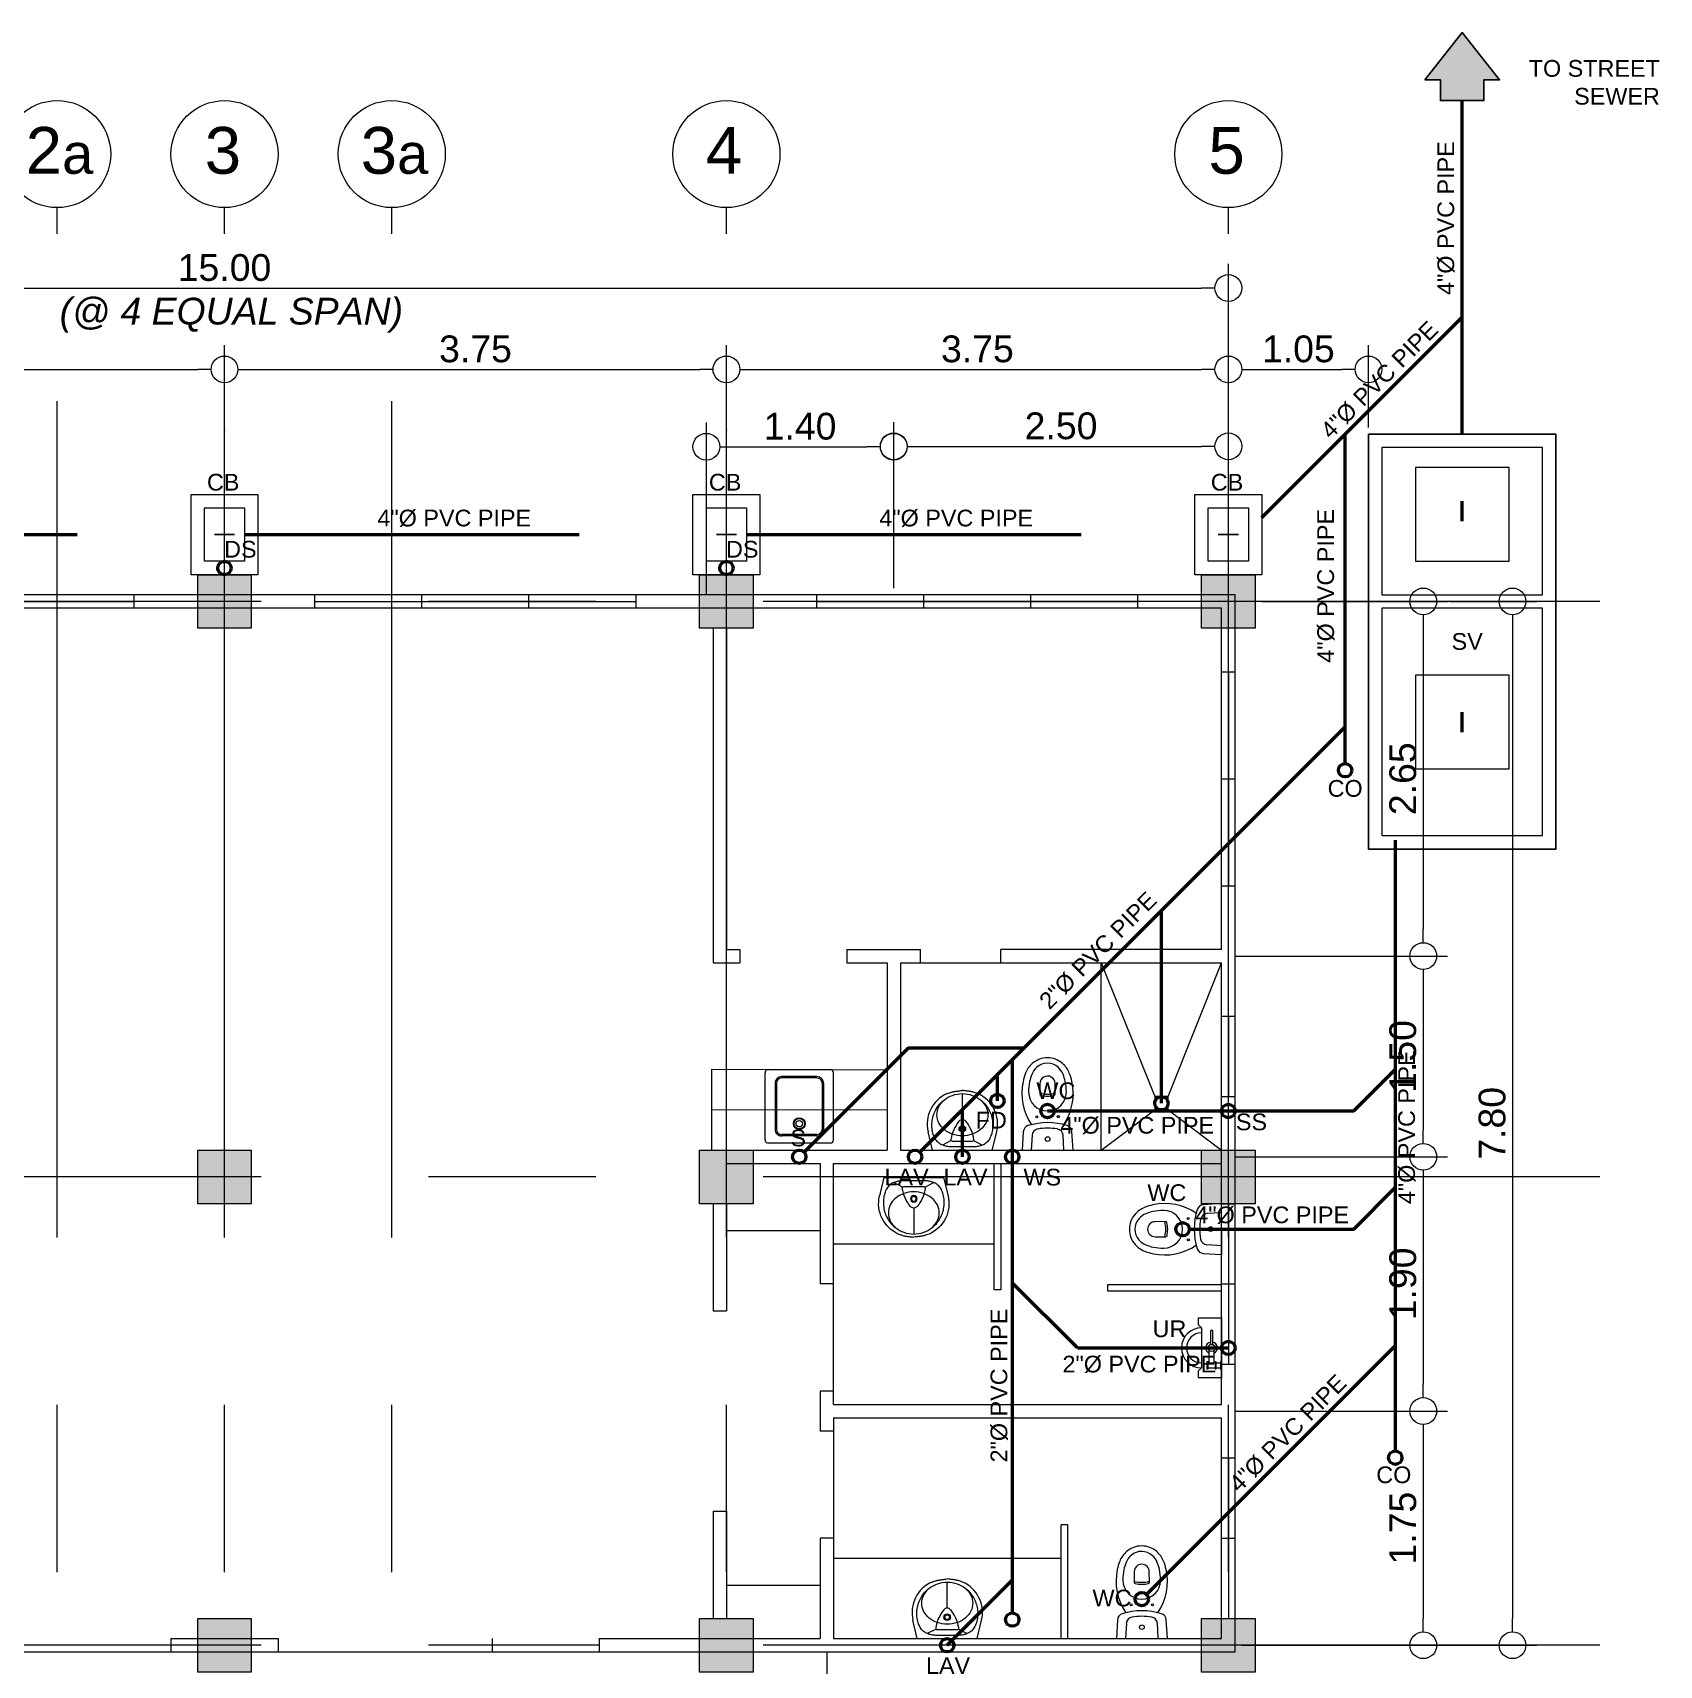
# Model space of a CAD drawing. Header units: metres. Extents: x -460 to 31334, y -1777 to 24987.
# Drawn here: x 217.61 to 229.77, y -920.36 to -908.16 of the extents above; entities that cross this region are included whole.
import ezdxf
from ezdxf.enums import TextEntityAlignment as Align

# ---------------------------------------------------------------- set-up
doc = ezdxf.new("R2010")
doc.units = ezdxf.units.M
doc.header["$MEASUREMENT"] = 0
doc.linetypes.add('CENTER', pattern=[2, 1.25, -0.25, 0.25, -0.25])
doc.linetypes.add('HIDDEN', pattern=[0.375, 0.25, -0.125])
doc.layers.get('Defpoints').update_dxf_attribs({"color": 2})
for name, color, linetype, lineweight in [('col', 7, 'Continuous', 25), ('DIM', 8, 'Continuous', 5), ('fix', 8, 'Continuous', 13)]:
    doc.layers.add(name, color=color, linetype=linetype, lineweight=lineweight)
for name, color, linetype, lineweight, true_color in [('DW', 7, 'Continuous', 9, 0xff0a0a), ('MODULE', 7, 'CENTER', 0, 0x24ff24), ('SEWERLIN', 7, 'Continuous', 50, 0xe77904)]:
    doc.layers.add(name, color=color, linetype=linetype, lineweight=lineweight, true_color=true_color)
doc.layers.add('wall', color=7, linetype='Continuous')
doc.styles.add('50', font='arial.ttf', dxfattribs={"height": 0.125})
doc.styles.add('ATTR', font='romans.shx', dxfattribs={"width": 0.8, "height": 1.2})
doc.styles.add('SAM', font='arial.ttf', dxfattribs={"height": 0.15})
doc.styles.get("Standard").update_dxf_attribs({"font": 'arial.ttf'})
doc.dimstyles.get("Standard").update_dxf_attribs({"dimtxt": 0.2, "dimasz": 0.2, "dimexe": 0.18, "dimexo": 0.05, "dimgap": 0.05, "dimtad": 1, "dimzin": 0, "dimdsep": 46, "dimtxsty": 'Standard', "dimblk": 'DOTBLANK', "dimcen": 0.09, "dimclrd": 256, "dimclre": 256, "dimaunit": 1, "dimadec": 6, "dimazin": 0, "dimtfac": 1, "dimtix": 1, "dimtofl": 0, "dimtmove": 0, "dimatfit": 3, "dimfxl": 1, "dimtolj": 1, "dimtzin": 0, "dimlwd": -1, "dimlwe": -1, "dimarcsym": 0})

# ---------------------------------------------------------------- blocks, each defined once
blk = doc.blocks.new('MODULE')
at = {"layer": 'MODULE', "ltscale": 5, "transparency": 33554687}
for points in [[(6.25, -14.753), (6.25, 2.943)], [(7.5, -14.753), (7.5, 2.943)], [(8.75, -14.753), (8.75, 2.943)], [(11.25, -14.753), (11.25, 2.943)], [(15, -14.753), (15, 2.943)], [(17.775, 0), (-3.23, 0)], [(17.775, -4.3), (-3.23, -4.3)], [(17.775, -7.8), (-3.23, -7.8)]]:
    blk.add_lwpolyline(points, dxfattribs=at)
for centre in [(6.25, 3.343), (7.5, 3.343), (8.75, 3.343), (11.25, 3.343), (15, 3.343)]:
    blk.add_circle(centre, 0.4, dxfattribs=at)
at = {"layer": 'MODULE', "ltscale": 5, "transparency": 33554687, "char_height": 0.35, "attachment_point": 1, "style": '50'}
for s, insert in [('\\pi-0.03644;2{\\H0.85714x;a}', (6.051, 3.546)), ('\\pi0.0854;3', (7.267, 3.546)), ('\\pi-0.03334;3{\\H0.85714x;a}', (8.551, 3.546)), ('\\pi0.07896;4', (11.017, 3.546)), ('\\pi0.08397;5', (14.767, 3.546))]:
    blk.add_mtext_dynamic_manual_height_columns(s, width=0.4, gutter_width=0.5, heights=[0], dxfattribs=dict(at, insert=insert))
blk = doc.blocks.new('_DotBlank')
at = {"color": 0, "linetype": 'ByBlock', "lineweight": -2}
blk.add_line((-0.5, 0), (-1, 0), dxfattribs=at)
blk.add_circle((0, 0), 0.5, dxfattribs=at)
blk = doc.blocks.new('*D935')
at = {"layer": 'Defpoints', "color": 0, "transparency": 16777216}
for p in [(226.546, -910.072), (211.546, -912.214), (226.546, -912.214)]:
    blk.add_point(p, dxfattribs=at)
at = {"layer": 'DIM', "transparency": 16777216}
for p, q in [((211.546, -912.164), (211.546, -909.892)), ((226.546, -912.164), (226.546, -909.892)), ((211.746, -910.072), (226.346, -910.072))]:
    blk.add_line(p, q, dxfattribs=at)
at = {"layer": 'DIM', "transparency": 16777216, "xscale": 0.2, "yscale": 0.2, "zscale": 0.2, "rotation": 180}
blk.add_blockref('_DotBlank', (211.546, -910.072), dxfattribs=at)
at = {"layer": 'DIM', "transparency": 16777216, "xscale": 0.2, "yscale": 0.2, "zscale": 0.2}
blk.add_blockref('_DotBlank', (226.546, -910.072), dxfattribs=at)
at = {"layer": 'DIM', "color": 0, "lineweight": 5, "transparency": 16777216, "insert": (219.046, -909.92), "char_height": 0.2, "attachment_point": 5}
blk.add_mtext('\\A1;15.00', dxfattribs=at)
blk = doc.blocks.new('*D802')
at = {"layer": 'Defpoints', "color": 0, "transparency": 16777216}
for p in [(219.046, -910.68), (215.296, -912.214), (219.046, -912.214)]:
    blk.add_point(p, dxfattribs=at)
at = {"layer": 'DIM', "transparency": 16777216}
for p, q in [((215.296, -912.164), (215.296, -910.5)), ((219.046, -912.164), (219.046, -910.5)), ((215.496, -910.68), (218.846, -910.68))]:
    blk.add_line(p, q, dxfattribs=at)
at = {"layer": 'DIM', "transparency": 16777216, "xscale": 0.2, "yscale": 0.2, "zscale": 0.2, "rotation": 180}
blk.add_blockref('_DotBlank', (215.296, -910.68), dxfattribs=at)
at = {"layer": 'DIM', "transparency": 16777216, "xscale": 0.2, "yscale": 0.2, "zscale": 0.2}
blk.add_blockref('_DotBlank', (219.046, -910.68), dxfattribs=at)
at = {"layer": 'DIM', "color": 0, "lineweight": 5, "transparency": 16777216, "insert": (217.171, -910.528), "char_height": 0.2, "attachment_point": 5}
blk.add_mtext('\\A1;3.75', dxfattribs=at)
blk = doc.blocks.new('*D803')
at = {"layer": 'Defpoints', "color": 0, "transparency": 16777216}
for p in [(222.796, -910.68), (219.046, -912.214), (222.796, -912.214)]:
    blk.add_point(p, dxfattribs=at)
at = {"layer": 'DIM', "transparency": 16777216}
for p, q in [((219.046, -912.164), (219.046, -910.5)), ((222.796, -912.164), (222.796, -910.5)), ((219.246, -910.68), (222.596, -910.68))]:
    blk.add_line(p, q, dxfattribs=at)
at = {"layer": 'DIM', "transparency": 16777216, "xscale": 0.2, "yscale": 0.2, "zscale": 0.2, "rotation": 180}
blk.add_blockref('_DotBlank', (219.046, -910.68), dxfattribs=at)
at = {"layer": 'DIM', "transparency": 16777216, "xscale": 0.2, "yscale": 0.2, "zscale": 0.2}
blk.add_blockref('_DotBlank', (222.796, -910.68), dxfattribs=at)
at = {"layer": 'DIM', "color": 0, "lineweight": 5, "transparency": 16777216, "insert": (220.921, -910.528), "char_height": 0.2, "attachment_point": 5}
blk.add_mtext('\\A1;3.75', dxfattribs=at)
blk = doc.blocks.new('*D804')
at = {"layer": 'Defpoints', "color": 0, "transparency": 16777216}
for p in [(226.546, -910.68), (222.796, -912.214), (226.546, -912.214)]:
    blk.add_point(p, dxfattribs=at)
at = {"layer": 'DIM', "transparency": 16777216}
for p, q in [((222.796, -912.164), (222.796, -910.5)), ((226.546, -912.164), (226.546, -910.5)), ((222.996, -910.68), (226.346, -910.68))]:
    blk.add_line(p, q, dxfattribs=at)
at = {"layer": 'DIM', "transparency": 16777216, "xscale": 0.2, "yscale": 0.2, "zscale": 0.2, "rotation": 180}
blk.add_blockref('_DotBlank', (222.796, -910.68), dxfattribs=at)
at = {"layer": 'DIM', "transparency": 16777216, "xscale": 0.2, "yscale": 0.2, "zscale": 0.2}
blk.add_blockref('_DotBlank', (226.546, -910.68), dxfattribs=at)
at = {"layer": 'DIM', "color": 0, "lineweight": 5, "transparency": 16777216, "insert": (224.671, -910.528), "char_height": 0.2, "attachment_point": 5}
blk.add_mtext('\\A1;3.75', dxfattribs=at)
blk = doc.blocks.new('*D808')
at = {"layer": 'Defpoints', "color": 0, "transparency": 16777216}
for p in [(226.746, -916.564), (226.546, -918.464), (228.002, -918.464)]:
    blk.add_point(p, dxfattribs=at)
at = {"layer": 'DIM', "transparency": 16777216}
for p, q in [((226.796, -916.564), (228.182, -916.564)), ((228.002, -916.764), (228.002, -918.264)), ((226.596, -918.464), (228.182, -918.464))]:
    blk.add_line(p, q, dxfattribs=at)
at = {"layer": 'DIM', "transparency": 16777216, "xscale": 0.2, "yscale": 0.2, "zscale": 0.2}
for p, rotation in [((228.002, -916.564), 90), ((228.002, -918.464), 270)]:
    blk.add_blockref('_DotBlank', p, dxfattribs=dict(at, rotation=rotation))
at = {"layer": 'DIM', "color": 0, "lineweight": 5, "transparency": 16777216, "insert": (227.85, -917.514), "char_height": 0.2, "attachment_point": 5, "rotation": 90}
blk.add_mtext('\\A1;1.90', dxfattribs=at)
blk = doc.blocks.new('A$C1BDC7D92')
at = {"layer": 'fix', "linetype": 'Continuous', "transparency": 33554687}
for p, q in [((0.043, 0.479), (0.007, 0.332)), ((0.523, 0.479), (0.043, 0.479)), ((0.523, 0.479), (0.558, 0.332))]:
    blk.add_line(p, q, dxfattribs=at)
at = {"layer": 'fix', "transparency": 33554687}
for p, q in [((0.193, 0.402), (0.122, 0.438)), ((0.372, 0.402), (0.443, 0.438))]:
    blk.add_line(p, q, dxfattribs=at)
at = {"layer": 'fix', "linetype": 'Continuous', "transparency": 33554687}
for points in [[(0.138, 0.075), (0.127, 0.083), (0.118, 0.091), (0.11, 0.099), (0.11, 0.099), (0.101, 0.108), (0.094, 0.118), (0.086, 0.127), (0.079, 0.137), (0.073, 0.148), (0.067, 0.159), (0.061, 0.17), (0.057, 0.181), (0.057, 0.181), (0.052, 0.193), (0.049, 0.204), (0.045, 0.216), (0.043, 0.229), (0.041, 0.241), (0.039, 0.253), (0.038, 0.266), (0.038, 0.278), (0.038, 0.278), (0.039, 0.291), (0.04, 0.304), (0.041, 0.316), (0.043, 0.328), (0.046, 0.34), (0.049, 0.352), (0.053, 0.362), (0.057, 0.372), (0.057, 0.372), (0.061, 0.382), (0.066, 0.39), (0.071, 0.398), (0.076, 0.405), (0.082, 0.412), (0.089, 0.418), (0.095, 0.423), (0.102, 0.428), (0.102, 0.428), (0.109, 0.432), (0.117, 0.436), (0.125, 0.439), (0.132, 0.442), (0.14, 0.445), (0.148, 0.447), (0.156, 0.449), (0.164, 0.45), (0.164, 0.45), (0.171, 0.451), (0.178, 0.452), (0.185, 0.452), (0.192, 0.453), (0.199, 0.453), (0.206, 0.453), (0.213, 0.453), (0.22, 0.453), (0.22, 0.453), (0.228, 0.453), (0.235, 0.453), (0.243, 0.453), (0.251, 0.453), (0.258, 0.453), (0.266, 0.453), (0.273, 0.453), (0.281, 0.453), (0.281, 0.453), (0.288, 0.453), (0.295, 0.453), (0.302, 0.453), (0.309, 0.453), (0.315, 0.453), (0.322, 0.453), (0.329, 0.453), (0.337, 0.453), (0.337, 0.453), (0.344, 0.453), (0.352, 0.453), (0.359, 0.453), (0.367, 0.453), (0.375, 0.453), (0.383, 0.452), (0.391, 0.451), (0.4, 0.45), (0.4, 0.45), (0.408, 0.449), (0.416, 0.447), (0.424, 0.445), (0.432, 0.442), (0.44, 0.439), (0.448, 0.436), (0.456, 0.432), (0.463, 0.428), (0.463, 0.428), (0.47, 0.423), (0.476, 0.418), (0.483, 0.412), (0.489, 0.405), (0.494, 0.398), (0.499, 0.39), (0.504, 0.382), (0.509, 0.372), (0.509, 0.372), (0.513, 0.362), (0.516, 0.352), (0.519, 0.34), (0.522, 0.328), (0.524, 0.316), (0.526, 0.304), (0.527, 0.291), (0.527, 0.278), (0.527, 0.278), (0.527, 0.266), (0.526, 0.253), (0.524, 0.241), (0.522, 0.229), (0.52, 0.216), (0.517, 0.204), (0.513, 0.193), (0.509, 0.181), (0.509, 0.181), (0.504, 0.17), (0.498, 0.159), (0.492, 0.148), (0.486, 0.137), (0.479, 0.127), (0.472, 0.118), (0.464, 0.108), (0.455, 0.099), (0.455, 0.099), (0.447, 0.091), (0.438, 0.083), (0.427, 0.075)], [(0.283, 0.234), (0.283, 0.169), (0.283, 0.103), (0.283, 0.025)]]:
    blk.add_lwpolyline(points, dxfattribs=at)
blk.add_lwpolyline([(0.31, 0.247, 0.133789), (0.375, 0.393, 0.453405), (0.363, 0.406), (0.202, 0.406, 0.453405), (0.19, 0.393, 0.133789), (0.255, 0.247)], format="xyb", dxfattribs=at)
blk.add_lwpolyline([(0.283, 0.025, -0.082757), (0.203, 0.039, -0.090524), (0.138, 0.075, -0.104224), (0.093, 0.132, -0.116526), (0.078, 0.195, -0.116526), (0.093, 0.258, -0.104224), (0.138, 0.314, -0.090524), (0.203, 0.35, -0.082757), (0.283, 0.364, -0.082757), (0.362, 0.35, -0.090524), (0.427, 0.314, -0.104224), (0.472, 0.258, -0.116526), (0.487, 0.195, -0.116526), (0.472, 0.132, -0.104224), (0.427, 0.075, -0.090524), (0.362, 0.039, -0.082757)], format="xyb", close=True, dxfattribs=at)
at = {"layer": 'fix', "transparency": 33554687}
for points in [[(0.16, 0.025), (0.17, 0.021), (0.18, 0.018), (0.188, 0.015), (0.195, 0.013), (0.202, 0.011), (0.208, 0.01), (0.214, 0.009), (0.219, 0.008), (0.225, 0.007), (0.231, 0.006), (0.238, 0.005), (0.245, 0.004), (0.253, 0.003), (0.262, 0.002), (0.271, 0.001), (0.283, 0)], [(0.405, 0.025), (0.395, 0.021), (0.386, 0.018), (0.377, 0.015), (0.37, 0.013), (0.363, 0.011), (0.357, 0.01), (0.351, 0.009), (0.346, 0.008), (0.34, 0.007), (0.334, 0.006), (0.327, 0.005), (0.32, 0.004), (0.312, 0.003), (0.304, 0.002), (0.294, 0.001), (0.283, 0)]]:
    blk.add_lwpolyline(points, dxfattribs=at)
at = {"layer": 'fix', "linetype": 'Continuous', "transparency": 33554687}
for radius in [0.0264, 0.0185]:
    blk.add_circle((0.283, 0.307), radius, dxfattribs=at)
for centre, radius, start, end in [((0.267, 0.269), 0.267, 166.4993, 246.3994), ((0.298, 0.269), 0.267, 293.6006, 13.5007), ((0.283, 0.269), 0.0353, 219.2954, 320.7046)]:
    blk.add_arc(centre, radius, start, end, dxfattribs=at)
at = {"layer": 'fix', "transparency": 33554687, "text_generation_flag": 4, "flags": 1}
for tag, p in [('ASCATNO', (0.283, 0.479)), ('ASCOLOR', (0.283, 0.469)), ('ASNAME', (0.283, 0.474))]:
    blk.add_attdef(tag, text='', height=0.00294, rotation=180, dxfattribs=at).set_placement(p, align=Align.MIDDLE)
blk = doc.blocks.new('Urinal Toilet 2 PV')
for p, q in [((3.85, 0), (6.65, 0)), ((-0.98, -2.6501), (-4.9, -2.6501)), ((-4.9, -3.35), (-0.98, -3.35)), ((0.773, -2.3), (4.55, -2.3)), ((4.55, -3.7), (0.784, -3.7)), ((4.2, -0.35), (6.3, -0.35)), ((4.2, -1.6), (4.2, -1.95)), ((6.3, -1.6), (4.2, -1.6)), ((4.2, -1.95), (6.3, -1.95)), ((4.2, -4.05), (4.2, -4.4001)), ((6.3, -4.05), (4.2, -4.05)), ((4.2, -4.4001), (6.3, -4.4001)), ((4.55, -0.35), (4.55, -1.6)), ((4.55, -1.95), (4.55, -4.05)), ((5.95, -1.6), (5.95, -0.35)), ((5.95, -4.05), (5.95, -1.95)), ((6.3, -1.95), (6.3, -1.6)), ((6.3, -4.4001), (6.3, -4.05)), ((-9, -7), (-7, -7)), ((-7, -7), (-6, -6)), ((-6, -6), (6, -6)), ((6, -6), (7, -7)), ((7, -7), (9, -7))]:
    blk.add_line(p, q)
blk.add_lwpolyline([(-9, -7), (-9, 0), (9, 0), (9, -7)])
blk.add_circle((0, -3), 1.05)
for centre, radius, start, end in [((4.215, 0.0154), 0.3657, 182.4084, 267.5916), ((6.285, 0.0154), 0.3657, 272.4084, 357.5916), ((-4.9, -3), 0.35, 90, 270), ((0, -3), 1.75, 22.85047, 168.577), ((0, -3), 1.75, 191.8763, 336.5863), ((0, -6), 6, 180, 0), ((0, -6), 4.5, 180, 0)]:
    blk.add_arc(centre, radius, start, end)
at = {"style": 'ATTR', "width": 0.8, "flags": 9}
blk.add_attdef('ESTCODE', (0, 0), '', height=0.00000036, dxfattribs=at)
blk = doc.blocks.new('A$C760102CB')
at = {"layer": 'fix', "transparency": 33554687}
for p, q in [((0.071, 0.69), (0.077, 0.579)), ((0.308, 0.578), (0.315, 0.69))]:
    blk.add_line(p, q, dxfattribs=at)
for points in [[(0.011, 0.552, 0.313572), (0.046, 0.507, 0.148983), (0.339, 0.506, 0.313572), (0.374, 0.551), (0.383, 0.69), (0.003, 0.69)], [(0.333, 0.256, 0.997252), (0.051, 0.257, 0.054268), (0.059, 0.177, 0.040235), (0.075, 0.124, 0.119968), (0.112, 0.071, 0.181516), (0.191, 0.041, 0.181516), (0.271, 0.07, 0.119968), (0.308, 0.123, 0.040235), (0.325, 0.177, 0.054268)], [(0.248, 0.271, 0.353967), (0.24, 0.281, 0.105376), (0.143, 0.281, 0.353967), (0.135, 0.272), (0.135, 0.193, 1), (0.248, 0.193)]]:
    blk.add_lwpolyline(points, format="xyb", close=True, dxfattribs=at)
blk.add_lwpolyline([(0.072, 0.5, 0.204199), (0.009, 0.177, 0.040235), (0.028, 0.115, 0.119968), (0.078, 0.043, 0.181516), (0.191, 0, 0.181516), (0.304, 0.042, 0.119968), (0.356, 0.114, 0.040235), (0.374, 0.176, 0.204199), (0.313, 0.499)], format="xyb", dxfattribs=at)
for centre, radius in [((0.193, 0.607), 0.0175), ((0.112, 0.44), 0.0075), ((0.272, 0.44), 0.0075)]:
    blk.add_circle(centre, radius, dxfattribs=at)
for centre, radius, start, end in [((0.127, 0.582), 0.05, 183.2724, 260.6544), ((0.194, 0.987), 0.461, 260.6544, 279.0654), ((0.259, 0.581), 0.05, 279.0654, 356.4474), ((0.191, 0.053), 0.219, 74.9202, 104.7996)]:
    blk.add_arc(centre, radius, start, end, dxfattribs=at)
blk = doc.blocks.new('*D937')
at = {"layer": 'Defpoints', "color": 0, "transparency": 16777216}
for p in [(226.746, -912.414), (226.546, -915.064), (228.002, -915.064)]:
    blk.add_point(p, dxfattribs=at)
at = {"layer": 'DIM', "transparency": 16777216}
for p, q in [((226.796, -912.414), (228.182, -912.414)), ((228.002, -912.614), (228.002, -914.864)), ((226.596, -915.064), (228.182, -915.064))]:
    blk.add_line(p, q, dxfattribs=at)
at = {"layer": 'DIM', "transparency": 16777216, "xscale": 0.2, "yscale": 0.2, "zscale": 0.2}
for p, rotation in [((228.002, -912.414), 90), ((228.002, -915.064), 270)]:
    blk.add_blockref('_DotBlank', p, dxfattribs=dict(at, rotation=rotation))
at = {"layer": 'DIM', "color": 0, "lineweight": 5, "transparency": 16777216, "insert": (227.85, -913.739), "char_height": 0.2, "attachment_point": 5, "rotation": 90}
blk.add_mtext('\\A1;2.65', dxfattribs=at)
blk = doc.blocks.new('*D822')
at = {"layer": 'Defpoints', "color": 0, "transparency": 16777216}
for p in [(226.546, -915.064), (226.546, -916.564), (228.002, -916.564)]:
    blk.add_point(p, dxfattribs=at)
at = {"layer": 'DIM', "transparency": 16777216}
for p, q in [((226.596, -915.064), (228.182, -915.064)), ((228.002, -915.264), (228.002, -916.364)), ((226.596, -916.564), (228.182, -916.564))]:
    blk.add_line(p, q, dxfattribs=at)
at = {"layer": 'DIM', "transparency": 16777216, "xscale": 0.2, "yscale": 0.2, "zscale": 0.2}
for p, rotation in [((228.002, -915.064), 90), ((228.002, -916.564), 270)]:
    blk.add_blockref('_DotBlank', p, dxfattribs=dict(at, rotation=rotation))
at = {"layer": 'DIM', "color": 0, "lineweight": 5, "transparency": 16777216, "insert": (227.85, -915.814), "char_height": 0.2, "attachment_point": 5, "rotation": 90}
blk.add_mtext('\\A1;1.50', dxfattribs=at)
blk = doc.blocks.new('*D823')
at = {"layer": 'Defpoints', "color": 0, "transparency": 16777216}
for p in [(226.596, -918.464), (226.596, -920.214), (228.002, -920.214)]:
    blk.add_point(p, dxfattribs=at)
at = {"layer": 'DIM', "transparency": 16777216}
for p, q in [((226.646, -918.464), (228.182, -918.464)), ((228.002, -918.664), (228.002, -920.014)), ((226.646, -920.214), (228.182, -920.214))]:
    blk.add_line(p, q, dxfattribs=at)
at = {"layer": 'DIM', "transparency": 16777216, "xscale": 0.2, "yscale": 0.2, "zscale": 0.2}
for p, rotation in [((228.002, -918.464), 90), ((228.002, -920.214), 270)]:
    blk.add_blockref('_DotBlank', p, dxfattribs=dict(at, rotation=rotation))
at = {"layer": 'DIM', "color": 0, "lineweight": 5, "transparency": 16777216, "insert": (227.85, -919.339), "char_height": 0.2, "attachment_point": 5, "rotation": 90}
blk.add_mtext('\\A1;1.75', dxfattribs=at)
blk = doc.blocks.new('*D824')
at = {"layer": 'Defpoints', "color": 0, "transparency": 16777216}
for p in [(228.152, -912.414), (226.746, -920.214), (228.669, -920.214)]:
    blk.add_point(p, dxfattribs=at)
at = {"layer": 'DIM', "transparency": 16777216}
for p, q in [((228.202, -912.414), (228.849, -912.414)), ((228.669, -912.614), (228.669, -920.014)), ((226.796, -920.214), (228.849, -920.214))]:
    blk.add_line(p, q, dxfattribs=at)
at = {"layer": 'DIM', "transparency": 16777216, "xscale": 0.2, "yscale": 0.2, "zscale": 0.2}
for p, rotation in [((228.669, -912.414), 90), ((228.669, -920.214), 270)]:
    blk.add_blockref('_DotBlank', p, dxfattribs=dict(at, rotation=rotation))
at = {"layer": 'DIM', "color": 0, "lineweight": 5, "transparency": 16777216, "insert": (228.517, -916.314), "char_height": 0.2, "attachment_point": 5, "rotation": 90}
blk.add_mtext('\\A1;7.80', dxfattribs=at)
blk = doc.blocks.new('*D827')
at = {"layer": 'Defpoints', "color": 0, "transparency": 16777216}
for p in [(226.546, -911.255), (224.046, -912.364), (226.546, -912.414)]:
    blk.add_point(p, dxfattribs=at)
at = {"layer": 'DIM', "transparency": 16777216}
for p, q in [((224.046, -912.314), (224.046, -911.075)), ((226.546, -912.364), (226.546, -911.075)), ((224.246, -911.255), (226.346, -911.255))]:
    blk.add_line(p, q, dxfattribs=at)
at = {"layer": 'DIM', "transparency": 16777216, "xscale": 0.2, "yscale": 0.2, "zscale": 0.2, "rotation": 180}
blk.add_blockref('_DotBlank', (224.046, -911.255), dxfattribs=at)
at = {"layer": 'DIM', "transparency": 16777216, "xscale": 0.2, "yscale": 0.2, "zscale": 0.2}
blk.add_blockref('_DotBlank', (226.546, -911.255), dxfattribs=at)
at = {"layer": 'DIM', "color": 0, "lineweight": 5, "transparency": 16777216, "insert": (225.296, -911.103), "char_height": 0.2, "attachment_point": 5}
blk.add_mtext('\\A1;2.50', dxfattribs=at)
blk = doc.blocks.new('*D828')
at = {"layer": 'Defpoints', "color": 0, "transparency": 16777216}
for p in [(224.046, -911.258), (224.046, -912.214), (222.646, -912.414)]:
    blk.add_point(p, dxfattribs=at)
at = {"layer": 'DIM', "transparency": 16777216}
for p, q in [((222.646, -912.364), (222.646, -911.078)), ((224.046, -912.164), (224.046, -911.078)), ((222.846, -911.258), (223.846, -911.258))]:
    blk.add_line(p, q, dxfattribs=at)
at = {"layer": 'DIM', "transparency": 16777216, "xscale": 0.2, "yscale": 0.2, "zscale": 0.2, "rotation": 180}
blk.add_blockref('_DotBlank', (222.646, -911.258), dxfattribs=at)
at = {"layer": 'DIM', "transparency": 16777216, "xscale": 0.2, "yscale": 0.2, "zscale": 0.2}
blk.add_blockref('_DotBlank', (224.046, -911.258), dxfattribs=at)
at = {"layer": 'DIM', "color": 0, "lineweight": 5, "transparency": 16777216, "insert": (223.346, -911.106), "char_height": 0.2, "attachment_point": 5}
blk.add_mtext('\\A1;1.40', dxfattribs=at)
blk = doc.blocks.new('*D829')
at = {"layer": 'Defpoints', "color": 0, "transparency": 16777216}
for p in [(223.546, -920.214), (226.546, -922.614), (226.546, -925.517)]:
    blk.add_point(p, dxfattribs=at)
at = {"layer": 'DIM', "transparency": 16777216}
for p, q in [((223.546, -920.264), (223.546, -925.697)), ((226.546, -922.664), (226.546, -925.697)), ((223.746, -925.517), (226.346, -925.517))]:
    blk.add_line(p, q, dxfattribs=at)
at = {"layer": 'DIM', "transparency": 16777216, "xscale": 0.2, "yscale": 0.2, "zscale": 0.2, "rotation": 180}
blk.add_blockref('_DotBlank', (223.546, -925.517), dxfattribs=at)
at = {"layer": 'DIM', "transparency": 16777216, "xscale": 0.2, "yscale": 0.2, "zscale": 0.2}
blk.add_blockref('_DotBlank', (226.546, -925.517), dxfattribs=at)
at = {"layer": 'DIM', "color": 0, "lineweight": 5, "transparency": 16777216, "insert": (225.046, -925.365), "char_height": 0.2, "attachment_point": 5}
blk.add_mtext('\\A1;3.00', dxfattribs=at)
blk = doc.blocks.new('SINK 2')
at = {"layer": 'fix', "lineweight": 15}
for p, q in [((-11.202, -38.847), (-11.202, -39.347)), ((-11.177, -38.822), (-10.715, -38.822)), ((-10.69, -38.847), (-10.69, -39.347)), ((-10.715, -39.372), (-11.177, -39.372))]:
    blk.add_line(p, q, dxfattribs=at)
at = {"layer": 'fix', "color": 8, "linetype": 'Continuous', "lineweight": 15}
for p, q in [((-11.078, -38.875), (-10.814, -38.875)), ((-11.078, -38.885), (-10.814, -38.885)), ((-11.127, -39.27), (-11.127, -38.923)), ((-11.117, -39.27), (-11.117, -38.923)), ((-10.775, -39.27), (-10.775, -38.923)), ((-10.765, -39.27), (-10.765, -38.923)), ((-11.078, -39.309), (-10.814, -39.309)), ((-11.078, -39.319), (-10.814, -39.319))]:
    blk.add_line(p, q, dxfattribs=at)
for radius in [0.0439, 0.039, 0.0244]:
    blk.add_circle((-10.946, -38.967), radius, dxfattribs=at)
at = {"layer": 'fix', "lineweight": 15}
for centre, start, end in [((-11.177, -38.847), 90, 180), ((-10.715, -38.847), 360, 90), ((-11.177, -39.347), 180, 270), ((-10.715, -39.347), 270, 0)]:
    blk.add_arc(centre, 0.025, start, end, dxfattribs=at)
at = {"layer": 'fix', "color": 8, "linetype": 'Continuous', "lineweight": 15}
for centre, radius, start, end in [((-11.078, -38.923), 0.0487, 89.9997, 179.9995), ((-11.078, -38.923), 0.0385, 89.9996, 179.7024), ((-10.814, -38.923), 0.0487, 359.9994, 89.9996), ((-10.814, -38.923), 0.0385, 0.4551, 89.9996), ((-11.078, -39.27), 0.0487, 179.9994, 269.9997), ((-11.078, -39.27), 0.0385, 179.9994, 269.9996), ((-10.814, -39.27), 0.0385, 270.4277, 0.2964), ((-10.814, -39.27), 0.0487, 269.9997, 359.9995)]:
    blk.add_arc(centre, radius, start, end, dxfattribs=at)
blk = doc.blocks.new('*D952')
at = {"layer": 'Defpoints', "color": 0, "transparency": 16777216}
for p in [(227.593, -910.68), (227.593, -911.164), (226.546, -912.214)]:
    blk.add_point(p, dxfattribs=at)
at = {"layer": 'DIM', "transparency": 16777216}
for p, q in [((226.546, -912.164), (226.546, -910.5)), ((227.593, -911.114), (227.593, -910.5)), ((226.746, -910.68), (227.393, -910.68))]:
    blk.add_line(p, q, dxfattribs=at)
at = {"layer": 'DIM', "transparency": 16777216, "xscale": 0.2, "yscale": 0.2, "zscale": 0.2, "rotation": 180}
blk.add_blockref('_DotBlank', (226.546, -910.68), dxfattribs=at)
at = {"layer": 'DIM', "transparency": 16777216, "xscale": 0.2, "yscale": 0.2, "zscale": 0.2}
blk.add_blockref('_DotBlank', (227.593, -910.68), dxfattribs=at)
at = {"layer": 'DIM', "color": 0, "lineweight": 5, "transparency": 16777216, "insert": (227.069, -910.528), "char_height": 0.2, "attachment_point": 5}
blk.add_mtext('\\A1;1.05', dxfattribs=at)

msp = doc.modelspace()

# ---------------------------------------------------------------- hatches: boundary and pattern name
at = {"transparency": 33554687}
h = msp.add_hatch(color=256, dxfattribs=at)
h.dxf.hatch_style = 1
h.paths.add_polyline_path([(228.01419, -908.51522), (228.29308, -908.16368), (228.57198, -908.51522), (228.45582, -908.51522), (228.45582, -908.67184), (228.13035, -908.67184), (228.13035, -908.51522)])
at = {"layer": 'col', "lineweight": 5, "true_color": 0x808080, "transparency": 33554687}
h = msp.add_hatch(color=8, dxfattribs=at)
h.dxf.hatch_style = 1
h.paths.add_polyline_path([(218.84579, -912.21435), (219.24579, -912.21435), (219.24579, -912.61435), (218.84579, -912.61435)])
h = msp.add_hatch(color=8, dxfattribs=at)
h.dxf.hatch_style = 1
h.paths.add_polyline_path([(222.59579, -912.21435), (222.99579, -912.21435), (222.99579, -912.61435), (222.59579, -912.61435)])
h = msp.add_hatch(color=8, dxfattribs=at)
h.dxf.hatch_style = 1
h.paths.add_polyline_path([(226.34579, -912.21435), (226.74579, -912.21435), (226.74579, -912.61435), (226.34579, -912.61435)])
h = msp.add_hatch(color=8, dxfattribs=at)
h.dxf.hatch_style = 1
h.paths.add_polyline_path([(218.84579, -916.51435), (219.24579, -916.51435), (219.24579, -916.91435), (218.84579, -916.91435)])
h = msp.add_hatch(color=8, dxfattribs=at)
h.dxf.hatch_style = 1
h.paths.add_polyline_path([(222.59579, -916.51435), (222.99579, -916.51435), (222.99579, -916.91435), (222.59579, -916.91435)])
h = msp.add_hatch(color=8, dxfattribs=at)
h.dxf.hatch_style = 1
h.paths.add_polyline_path([(226.34579, -916.51435), (226.74579, -916.51435), (226.74579, -916.91435), (226.34579, -916.91435)])
h = msp.add_hatch(color=8, dxfattribs=at)
h.dxf.hatch_style = 1
h.paths.add_polyline_path([(218.84579, -920.01435), (219.24579, -920.01435), (219.24579, -920.41435), (218.84579, -920.41435)])
h = msp.add_hatch(color=8, dxfattribs=at)
h.dxf.hatch_style = 1
h.paths.add_polyline_path([(222.59579, -920.01435), (222.99579, -920.01435), (222.99579, -920.41435), (222.59579, -920.41435)])
h = msp.add_hatch(color=8, dxfattribs=at)
h.dxf.hatch_style = 1
h.paths.add_polyline_path([(226.34579, -920.01435), (226.74579, -920.01435), (226.74579, -920.41435), (226.34579, -920.41435)])

# ---------------------------------------------------------------- linework, layer by layer
at = {"color": 8, "lineweight": 5, "true_color": 0x808080, "transparency": 33554687}
msp.add_line((225.29579, -920.16435), (225.29579, -919.31435), dxfattribs=at)
at = {"transparency": 33554687}
for points in [[(228.01419, -908.51522), (228.29308, -908.16368), (228.57198, -908.51522), (228.45582, -908.51522), (228.45582, -908.67184), (228.13035, -908.67184), (228.13035, -908.51522), (228.01419, -908.51522)], [(218.97079, -911.91435), (219.12079, -911.91435)], [(222.72079, -911.91435), (222.87079, -911.91435)], [(226.47079, -911.91435), (226.62079, -911.91435)]]:
    msp.add_lwpolyline(points, dxfattribs=at)
msp.add_lwpolyline([(228.99308, -911.16435), (228.99308, -914.26435), (227.59308, -914.26435), (227.59308, -911.16435)], close=True, dxfattribs=at)
at = {"color": 1, "linetype": 'HIDDEN', "lineweight": 13, "ltscale": 10, "transparency": 33554687}
msp.add_lwpolyline([(228.89308, -912.36435), (228.89308, -911.26435), (227.69308, -911.26435), (227.69308, -912.36435)], close=True, dxfattribs=at)
at = {"color": 8, "linetype": 'HIDDEN', "lineweight": 13, "ltscale": 8, "transparency": 33554687}
for points in [[(228.64308, -912.11435), (228.64308, -911.41435), (227.94308, -911.41435), (227.94308, -912.11435)], [(228.64308, -913.66435), (228.64308, -912.96435), (227.94308, -912.96435), (227.94308, -913.66435)]]:
    msp.add_lwpolyline(points, close=True, dxfattribs=at)
at = {"color": 7, "lineweight": 50, "ltscale": 0.025, "transparency": 33554687}
for points in [[(228.29308, -911.81435), (228.29308, -911.66435)], [(228.29308, -913.39155), (228.29308, -913.24155)]]:
    msp.add_lwpolyline(points, dxfattribs=at)
at = {"color": 1, "linetype": 'HIDDEN', "lineweight": 13, "ltscale": 10, "transparency": 33554687}
msp.add_lwpolyline([(227.69308, -914.16435), (228.89308, -914.16435), (228.89308, -912.46435), (227.69308, -912.46435), (227.69308, -914.16435)], dxfattribs=at)
at = {"color": 8, "lineweight": 5, "true_color": 0x808080, "transparency": 33554687}
for points in [[(224.84579, -916.61435), (224.84579, -917.55935), (224.79579, -917.55935), (224.79579, -916.61435)], [(226.49579, -917.56935), (225.64579, -917.56935), (225.64579, -917.51935), (226.49579, -917.51935)], [(222.69579, -917.71609), (222.79579, -917.71609)], [(222.69579, -919.21214), (222.79579, -919.21214)], [(225.34579, -919.31435), (225.29579, -919.31435)], [(225.34579, -920.16435), (225.34579, -919.31435)]]:
    msp.add_lwpolyline(points, dxfattribs=at)
for p in [(219.04579, -911.13378), (222.79579, -911.13378)]:
    msp.add_point(p, dxfattribs=at)
at = {"layer": 'col', "color": 8, "lineweight": 5, "true_color": 0x808080, "transparency": 33554687}
for points in [[(218.84579, -912.21435), (219.24579, -912.21435), (219.24579, -912.61435), (218.84579, -912.61435)], [(222.59579, -912.21435), (222.99579, -912.21435), (222.99579, -912.61435), (222.59579, -912.61435)], [(226.34579, -912.21435), (226.74579, -912.21435), (226.74579, -912.61435), (226.34579, -912.61435)], [(218.84579, -916.51435), (219.24579, -916.51435), (219.24579, -916.91435), (218.84579, -916.91435)], [(222.59579, -916.51435), (222.99579, -916.51435), (222.99579, -916.91435), (222.59579, -916.91435)], [(226.34579, -916.51435), (226.74579, -916.51435), (226.74579, -916.91435), (226.34579, -916.91435)], [(218.84579, -920.01435), (219.24579, -920.01435), (219.24579, -920.41435), (218.84579, -920.41435)], [(222.59579, -920.01435), (222.99579, -920.01435), (222.99579, -920.41435), (222.59579, -920.41435)], [(226.34579, -920.01435), (226.74579, -920.01435), (226.74579, -920.41435), (226.34579, -920.41435)]]:
    msp.add_lwpolyline(points, close=True, dxfattribs=at)
at = {"layer": 'DW', "color": 8, "lineweight": 5, "true_color": 0x808080, "transparency": 33554687}
for points in [[(220.52079, -912.46435), (220.52079, -912.36435)], [(221.32079, -912.46435), (221.32079, -912.36435)], [(224.27079, -912.46435), (224.27079, -912.36435)], [(225.07079, -912.46435), (225.07079, -912.36435)], [(215.97079, -912.41435), (218.37079, -912.41435)], [(219.72079, -912.41435), (222.12079, -912.41435)], [(223.47079, -912.41435), (225.87079, -912.41435)], [(226.54579, -912.93935), (226.54579, -914.53935)], [(226.49579, -913.73935), (226.59579, -913.73935)], [(226.54579, -915.51435), (226.54579, -916.11435)], [(226.54579, -916.91435), (226.54579, -918.11435)], [(226.49579, -917.51435), (226.59579, -917.51435)], [(226.54579, -918.81435), (226.54579, -920.01435)], [(226.49579, -919.41435), (226.59579, -919.41435)], [(221.04579, -920.16435), (221.04579, -920.26435)], [(221.84579, -920.21435), (221.04579, -920.21435)]]:
    msp.add_lwpolyline(points, dxfattribs=at)
at = {"layer": 'fix', "color": 8, "lineweight": 5, "true_color": 0x808080, "transparency": 33554687}
for points in [[(225.59579, -915.1137), (225.99579, -916.11435), (226.09579, -916.11435), (226.49579, -915.11435)], [(225.59579, -916.51435), (225.59579, -915.11435)], [(225.59579, -916.51435), (225.99579, -916.21435), (226.09579, -916.21435), (226.49579, -916.51435)]]:
    msp.add_lwpolyline(points, dxfattribs=at)
msp.add_lwpolyline([(225.99579, -916.21435), (226.09579, -916.21435), (226.09579, -916.11435), (225.99579, -916.11435)], close=True, dxfattribs=at)
msp.add_circle((226.04579, -916.16435), 0.05, dxfattribs=at)
at = {"layer": 'SEWERLIN', "transparency": 33554687}
for p, q in [((227.41835, -913.62568), (227.41835, -911.16435)), ((224.24048, -916.52899), (227.41835, -913.35113)), ((225.41759, -917.99185), (224.93169, -917.50595)), ((225.93479, -919.834), (227.79308, -917.97571)), ((224.44579, -920.21435), (224.93169, -919.72845))]:
    msp.add_line(p, q, dxfattribs=at)
for points in [[(228.29308, -911.16435), (228.29308, -908.67184)], [(227.79308, -914.19781), (227.79308, -918.76257)], [(226.04579, -916.16435), (226.04579, -914.72368)], [(225.01479, -915.75118), (224.15335, -915.75118), (223.37554, -916.52899)], [(224.93169, -915.83778), (224.93169, -919.97256)], [(224.82013, -916.14608), (224.82013, -915.94935)], [(225.19527, -916.22171), (227.48213, -916.22171), (227.79308, -915.91076)], [(224.55884, -916.56435), (224.55884, -916.21064)], [(226.25407, -917.10522), (227.48213, -917.10522), (227.79308, -916.79427)], [(225.41759, -917.99185), (226.54579, -917.99185)]]:
    msp.add_lwpolyline(points, dxfattribs=at)
at = {"layer": 'SEWERLIN', "linetype": 'HIDDEN', "ltscale": 10, "transparency": 33554687}
for points in [[(226.79579, -911.7869), (228.29308, -910.28961)], [(215.44579, -911.91435), (218.89579, -911.91435)], [(219.19579, -911.91435), (222.64579, -911.91435)], [(222.94579, -911.91435), (226.29579, -911.91435)]]:
    msp.add_lwpolyline(points, dxfattribs=at)
at = {"layer": 'SEWERLIN', "lineweight": 15, "transparency": 33554687}
for points in [[(219.29579, -912.21435), (218.79579, -912.21435), (218.79579, -911.61435), (219.29579, -911.61435)], [(223.04579, -912.21435), (222.54579, -912.21435), (222.54579, -911.61435), (223.04579, -911.61435)], [(226.79579, -912.21435), (226.29579, -912.21435), (226.29579, -911.61435), (226.79579, -911.61435)]]:
    msp.add_lwpolyline(points, close=True, dxfattribs=at)
at = {"layer": 'SEWERLIN', "color": 1, "linetype": 'HIDDEN', "lineweight": 5, "ltscale": 10, "true_color": 0xff1414, "transparency": 33554687}
for points in [[(219.19579, -912.11435), (218.89579, -912.11435), (218.89579, -911.71435), (219.19579, -911.71435)], [(222.94579, -912.11435), (222.64579, -912.11435), (222.64579, -911.71435), (222.94579, -911.71435)], [(226.69579, -912.11435), (226.39579, -912.11435), (226.39579, -911.71435), (226.69579, -911.71435)]]:
    msp.add_lwpolyline(points, close=True, dxfattribs=at)
at = {"layer": 'SEWERLIN', "linetype": 'Continuous', "transparency": 33554687}
for centre in [(219.04579, -912.16435), (222.79579, -912.16435)]:
    msp.add_circle(centre, 0.05, dxfattribs=at)
at = {"layer": 'SEWERLIN', "transparency": 33554687}
for centre in [(227.41835, -913.67568), (224.82013, -916.14608), (226.04579, -916.16435), (225.19492, -916.22171), (226.54579, -916.22171), (223.34018, -916.56435), (224.20513, -916.56435), (224.55884, -916.56435), (224.93169, -916.56435), (226.20407, -917.10522), (226.54579, -917.99185), (227.79308, -918.81257), (225.89944, -919.86935), (224.93169, -920.02256), (224.44579, -920.21435)]:
    msp.add_circle(centre, 0.05, dxfattribs=at)
at = {"layer": 'wall', "color": 8, "lineweight": 5, "true_color": 0x808080, "transparency": 33554687}
for p, q in [((223.99579, -915.11435), (223.99579, -916.51435)), ((224.09579, -915.11435), (224.09579, -916.51435))]:
    msp.add_line(p, q, dxfattribs=at)
msp.add_lwpolyline([(211.49579, -912.36435), (211.49579, -920.26435), (226.59579, -920.26435), (226.59579, -912.36435)], close=True, dxfattribs=at)
for points in [[(218.37079, -912.46435), (218.37079, -912.36435)], [(219.72079, -912.46435), (219.72079, -912.36435)], [(222.12079, -912.46435), (222.12079, -912.36435)], [(223.47079, -912.46435), (223.47079, -912.36435)], [(225.87079, -912.46435), (225.87079, -912.36435)], [(226.49579, -915.01435), (226.49579, -912.46435), (211.59579, -912.46435), (211.59579, -920.16435), (216.24579, -920.16435)], [(222.69579, -912.61435), (222.69579, -915.11435), (222.89579, -915.11435)], [(222.79579, -912.61435), (222.79579, -915.01435), (222.89579, -915.01435)], [(226.49579, -912.93935), (226.59579, -912.93935)], [(226.49579, -914.53935), (226.59579, -914.53935)], [(222.89579, -915.01435), (222.89579, -915.11435)], [(223.69579, -915.01435), (224.24579, -915.01435)], [(223.69579, -915.01435), (223.69579, -915.11435)], [(224.24579, -915.11435), (224.24579, -915.01435)], [(226.49579, -915.01435), (224.84579, -915.01435)], [(224.84579, -915.11435), (224.84579, -915.01435)], [(223.69579, -915.11435), (223.99579, -915.11435)], [(224.09579, -915.11435), (226.49579, -915.11435)], [(226.49579, -918.41435), (226.49579, -915.11435)], [(226.49579, -915.51435), (226.59579, -915.51435)], [(222.68457, -915.90934), (223.99579, -915.91435)], [(222.68457, -915.90934), (222.68457, -916.51435)], [(226.49579, -916.11435), (226.59579, -916.11435)], [(222.79579, -916.51435), (223.99579, -916.51435)], [(222.79579, -916.61435), (223.49579, -916.61435), (223.49579, -917.51435)], [(223.59579, -918.41435), (223.59579, -916.61435), (226.49579, -916.61435)], [(224.09579, -916.51435), (226.49579, -916.51435)], [(222.69579, -916.91435), (222.69579, -917.71609)], [(222.79579, -916.91435), (222.79579, -917.71609)], [(226.49579, -916.91435), (226.59579, -916.91435)], [(222.79579, -917.11435), (223.49579, -917.11435)], [(223.59579, -917.21435), (224.79579, -917.21435)], [(223.59654, -917.51435), (223.49579, -917.51435)], [(226.49579, -918.11435), (226.59579, -918.11435)], [(223.49579, -918.31435), (223.49579, -918.61435)], [(223.59654, -918.31435), (223.49579, -918.31435)], [(223.59579, -918.41435), (226.49579, -918.41435)], [(223.59579, -920.16435), (226.49579, -920.16435), (226.49579, -918.51435)], [(223.59579, -918.51435), (226.49579, -918.51435)], [(223.59579, -918.51435), (223.59579, -920.16435)], [(223.59654, -918.61435), (223.49579, -918.61435)], [(226.49579, -918.81435), (226.59579, -918.81435)], [(222.69579, -919.21214), (222.69579, -920.01435)], [(222.79579, -919.21214), (222.79579, -920.01435)], [(223.49579, -919.41435), (223.49579, -920.16435)], [(223.59654, -919.41435), (223.49579, -919.41435)], [(223.59579, -919.56435), (225.29579, -919.56435), (225.29579, -919.56435)], [(222.79579, -919.76435), (223.49579, -919.76435)], [(226.49579, -920.01435), (226.59579, -920.01435)], [(218.64579, -920.16435), (218.64579, -920.26435)], [(218.64579, -920.16435), (219.44579, -920.16435)], [(219.44579, -920.16435), (219.44579, -920.26435)], [(221.84579, -920.16435), (223.49579, -920.16435)], [(221.84579, -920.16435), (221.84579, -920.26435)]]:
    msp.add_lwpolyline(points, dxfattribs=at)
at = {"layer": 'wall', "color": 8, "linetype": 'HIDDEN', "lineweight": 5, "ltscale": 10, "true_color": 0x808080, "transparency": 33554687}
msp.add_lwpolyline([(222.68457, -916.21184), (223.99579, -916.21435)], dxfattribs=at)

# ---------------------------------------------------------------- block references
at = {"lineweight": 0, "transparency": 33554687}
msp.add_blockref('MODULE', (211.54579, -912.41435), dxfattribs=at)
at = {"layer": 'fix', "color": 8, "lineweight": 5, "true_color": 0x808080, "transparency": 33554687}
for p, rotation in [((225.3851, -915.82331), 180.3112968417945), ((225.80533, -916.91505), 270.3112968417946), ((226.08927, -919.47095), 180.3112968417945)]:
    msp.add_blockref('A$C760102CB', p, dxfattribs=dict(at, rotation=rotation))
at = {"layer": 'fix', "color": 8, "lineweight": 5, "transparency": 33554687, "rotation": 180}
msp.add_blockref('SINK 2', (212.39423, -955.28366), dxfattribs=at)
at = {"layer": 'fix', "color": 8, "lineweight": 5, "true_color": 0x808080, "transparency": 33554687}
for name, p, xscale, yscale, zscale, rotation in [('A$C1BDC7D92', (224.82179, -916.06895), 0.930641941635642, 0.930641941635642, 0.930641941635642, 180), ('Urinal Toilet 2 PV', (226.49579, -917.99185), 0.025, 0.025, 0.025, 270.0000000000182), ('A$C1BDC7D92', (224.70875, -919.71895), 0.930641941635642, 0.930641941635642, 0.930641941635642, 180)]:
    msp.add_blockref(name, p, dxfattribs=dict(at, xscale=xscale, yscale=yscale, zscale=zscale, rotation=rotation))
at = {"layer": 'fix', "color": 8, "lineweight": 5, "true_color": 0x808080, "transparency": 33554687, "xscale": -0.930641941635642, "yscale": 0.930641941635642, "zscale": 0.930641941635642}
msp.add_blockref('A$C1BDC7D92', (224.45875, -917.16435), dxfattribs=at)

# ---------------------------------------------------------------- texts
at = {"transparency": 33554687, "char_height": 0.125, "attachment_point": 3, "style": 'SAM'}
for s, insert, width in [('TO STREET SEWER', (229.76982, -908.36821), 1.144471), ('CB', (219.15727, -911.46057), 2.3335475), ('CB', (222.90727, -911.46057), 2.3335475), ('CB', (226.65727, -911.46057), 2.3335475), ('4"%%C PVC PIPE', (221.33705, -911.72838), 2.3335475), ('4"%%C PVC PIPE', (225.08705, -911.72838), 2.3335475), ('DS', (219.28544, -911.96159), 0.2853003), ('DS', (223.03544, -911.96159), 0.2853003), ('CO', (227.54937, -913.74862), 2.3335475), ('WC', (225.40254, -916.00811), 2.3335475), ('FD', (224.89098, -916.22785), 0.2900198), ('4"%%C PVC PIPE', (226.43929, -916.26597), 2.3335475), ('SS', (226.83516, -916.24095), 2.3335475), ('S', (223.39025, -916.36091), 2.3335475), ('LAV', (224.30701, -916.65353), 2.3335475), ('LAV', (224.747, -916.65353), 2.3335475), ('WS', (225.2968, -916.65353), 2.3335475), ('WC', (226.23188, -916.76962), 2.3335475), ('4"%%C PVC PIPE', (227.44778, -916.93538), 2.3335475), ('UR', (226.23188, -917.78678), 2.3335475), ('2"%%C PVC PIPE', (226.4555, -918.05067), 2.3335475), ('CO', (227.91298, -918.87782), 2.3335475), ('WC', (225.82184, -919.79902), 2.3335475), ('LAV', (224.61678, -920.30377), 0.3736476)]:
    msp.add_mtext(s, dxfattribs=dict(at, insert=insert, width=width))
at = {"transparency": 33554687, "char_height": 0.125, "width": 2.3335475, "attachment_point": 3, "style": 'SAM'}
for s, insert, rotation in [('4"%%C PVC PIPE', (228.1078, -908.97519), 90), ('4"%%C PVC PIPE', (228.03528, -910.30722), 45), ('4"%%C PVC PIPE', (227.21018, -911.7231), 90), ('2"%%C PVC PIPE', (225.93326, -914.57023), 45), ('4"%%C PVC PIPE', (227.81488, -915.769), 90), ('2"%%C PVC PIPE', (224.76913, -917.69903), 90), ('4"%%C PVC PIPE', (227.35053, -918.17806), 45)]:
    msp.add_mtext(s, dxfattribs=dict(at, insert=insert, rotation=rotation))
at = {"color": 8, "lineweight": 5, "true_color": 0x808080, "transparency": 33554687, "insert": (216.90931, -910.14463), "char_height": 0.2, "attachment_point": 1, "style": '50'}
msp.add_mtext_dynamic_manual_height_columns('\\pi0.90502;{\\fArial|b0|i1|c0|p34;(@ 4 EQUAL SPAN)}', width=4.3363781, gutter_width=0.625, heights=[0], dxfattribs=at)
at = {"transparency": 33554687, "insert": (228.21373, -912.65047), "char_height": 0.125, "attachment_point": 1, "style": '50'}
msp.add_mtext_dynamic_manual_height_columns('SV', width=0.2870721, gutter_width=0.625, heights=[0], dxfattribs=at)

# ---------------------------------------------------------------- dimensions: what is measured, and where the dimension line sits
at = {"layer": 'DIM', "color": 8, "lineweight": 5, "true_color": 0x808080, "transparency": 33554687}
for base, p1, p2, picture, middle in [((226.54579, -910.07184), (211.54579, -912.21435), (226.54579, -912.21435), '*D935', (219.04579, -909.91973)), ((219.04579, -910.68022), (215.29579, -912.21435), (219.04579, -912.21435), '*D802', (217.17079, -910.52804)), ((222.79579, -910.68022), (219.04579, -912.21435), (222.79579, -912.21435), '*D803', (220.92079, -910.52804)), ((226.54579, -910.68022), (222.79579, -912.21435), (226.54579, -912.21435), '*D804', (224.67079, -910.52804)), ((227.59308, -910.68022), (226.54579, -912.21435), (227.59308, -911.16435), '*D952', (227.06944, -910.5281)), ((224.04579, -911.25768), (222.64579, -912.41435), (224.04579, -912.21435), '*D828', (223.34579, -911.10557)), ((226.54579, -911.25525), (224.04579, -912.36435), (226.54579, -912.41435), '*D827', (225.29579, -911.10313)), ((226.54579, -925.51721), (223.54579, -920.21435), (226.54579, -922.61435), '*D829', (225.04579, -925.36502))]:
    dim = msp.add_linear_dim(base=base, p1=p1, p2=p2, dimstyle='Standard', dxfattribs=at)
    dim.commit()
    dim.dimension.update_dxf_attribs({"geometry": picture, "text_midpoint": middle})
for base, p1, p2, picture, middle in [((228.00211, -915.06435), (226.74579, -912.41435), (226.54579, -915.06435), '*D937', (227.85, -913.73935)), ((228.66882, -920.21435), (228.15211, -912.41435), (226.74579, -920.21435), '*D824', (228.51671, -916.31435)), ((228.00211, -916.56435), (226.54579, -915.06435), (226.54579, -916.56435), '*D822', (227.85, -915.81435)), ((228.00211, -918.46435), (226.74579, -916.56435), (226.54579, -918.46435), '*D808', (227.85, -917.51435)), ((228.00211, -920.21435), (226.59579, -918.46435), (226.59579, -920.21435), '*D823', (227.85, -919.33935))]:
    dim = msp.add_linear_dim(base=base, p1=p1, p2=p2, angle=90, dimstyle='Standard', dxfattribs=at)
    dim.commit()
    dim.dimension.update_dxf_attribs({"geometry": picture, "text_midpoint": middle})

doc.saveas('drawing.dxf')
